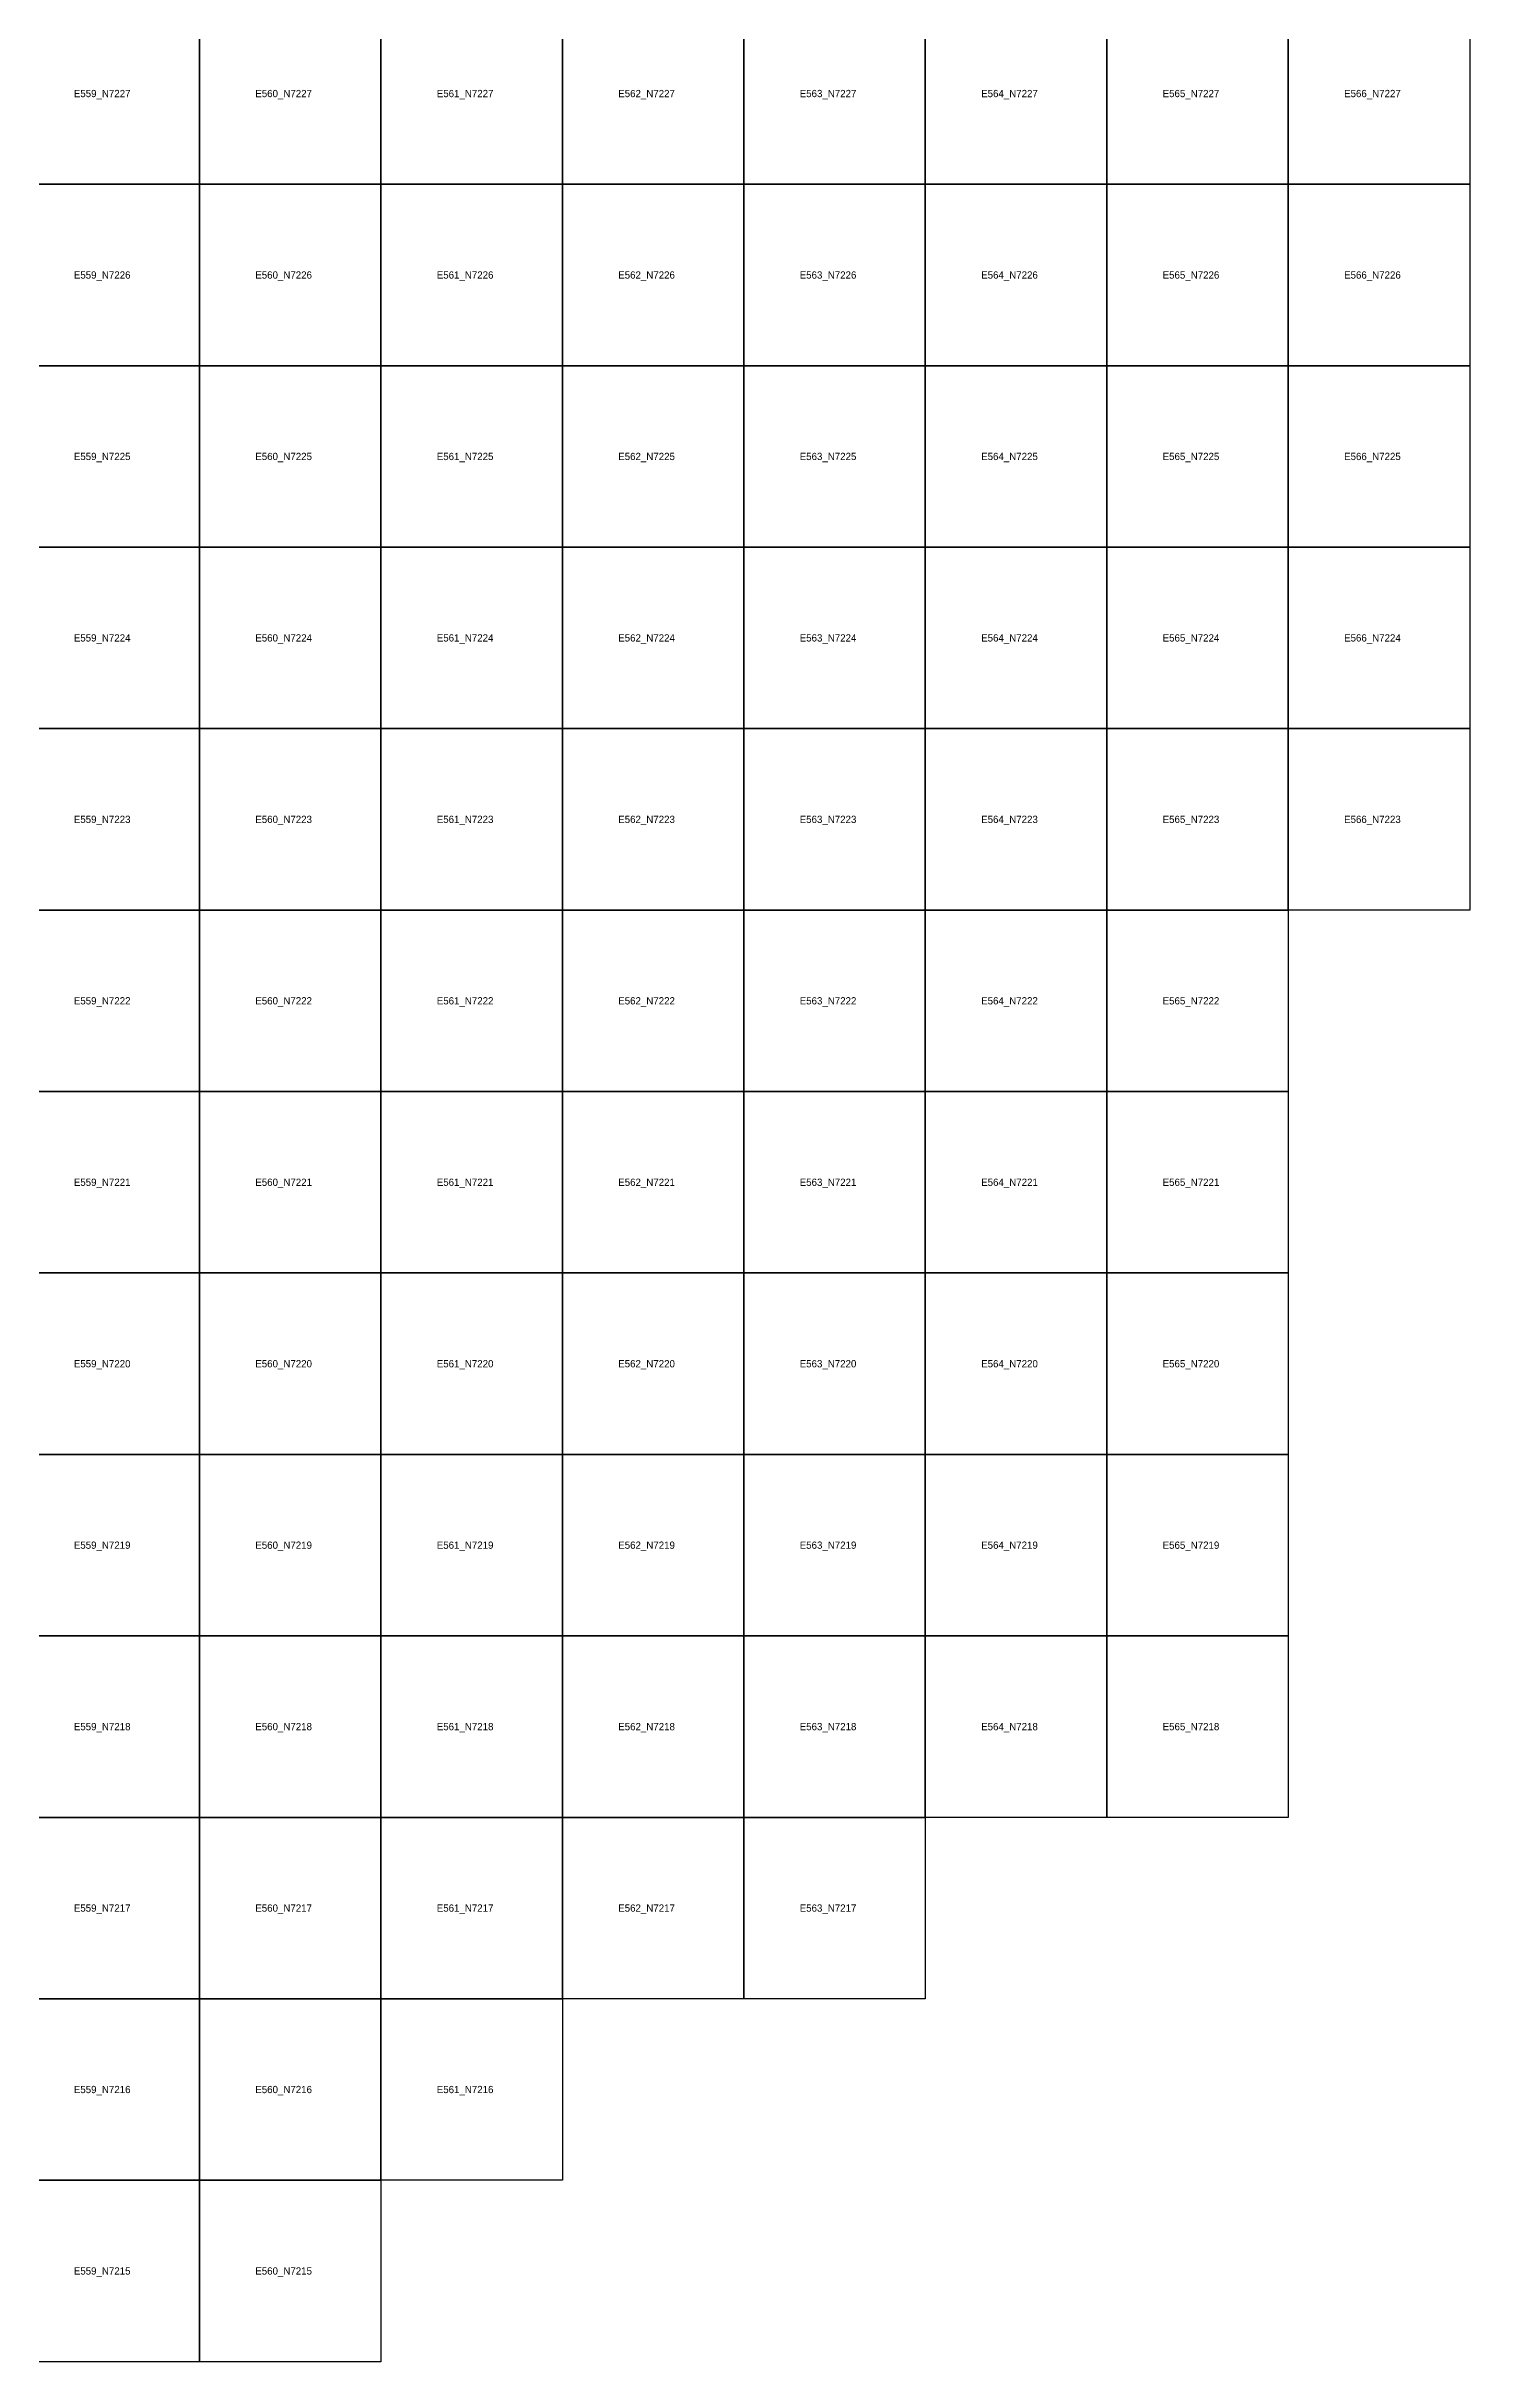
# Model space of a CAD drawing. Extents: x 546000 to 599000, y 7210000 to 7363000.
# Drawn here: x 559156 to 567000, y 7215000 to 7227760 of the extents above; entities that cross this region are included whole.
import ezdxf

# ---------------------------------------------------------------- set-up
doc = ezdxf.new("R2010")
doc.units = 0
doc.layers.add('FEATUREATTRIBS', color=7, linetype='Continuous')

msp = doc.modelspace()

# ---------------------------------------------------------------- linework, layer by layer
at = {"layer": 'FEATUREATTRIBS'}
for points in [[(559000, 7227000), (559000, 7228000), (560000, 7228000), (560000, 7227000)], [(560000, 7227000), (560000, 7228000), (561000, 7228000), (561000, 7227000)], [(561000, 7227000), (561000, 7228000), (562000, 7228000), (562000, 7227000)], [(562000, 7227000), (562000, 7228000), (563000, 7228000), (563000, 7227000)], [(563000, 7227000), (563000, 7228000), (564000, 7228000), (564000, 7227000)], [(564000, 7227000), (564000, 7228000), (565000, 7228000), (565000, 7227000)], [(565000, 7227000), (565000, 7228000), (566000, 7228000), (566000, 7227000)], [(566000, 7227000), (566000, 7228000), (567000, 7228000), (567000, 7227000)], [(559000, 7226000), (559000, 7227000), (560000, 7227000), (560000, 7226000)], [(560000, 7226000), (560000, 7227000), (561000, 7227000), (561000, 7226000)], [(561000, 7226000), (561000, 7227000), (562000, 7227000), (562000, 7226000)], [(562000, 7226000), (562000, 7227000), (563000, 7227000), (563000, 7226000)], [(563000, 7226000), (563000, 7227000), (564000, 7227000), (564000, 7226000)], [(564000, 7226000), (564000, 7227000), (565000, 7227000), (565000, 7226000)], [(565000, 7226000), (565000, 7227000), (566000, 7227000), (566000, 7226000)], [(566000, 7226000), (566000, 7227000), (567000, 7227000), (567000, 7226000)], [(559000, 7225000), (559000, 7226000), (560000, 7226000), (560000, 7225000)], [(560000, 7225000), (560000, 7226000), (561000, 7226000), (561000, 7225000)], [(561000, 7225000), (561000, 7226000), (562000, 7226000), (562000, 7225000)], [(562000, 7225000), (562000, 7226000), (563000, 7226000), (563000, 7225000)], [(563000, 7225000), (563000, 7226000), (564000, 7226000), (564000, 7225000)], [(564000, 7225000), (564000, 7226000), (565000, 7226000), (565000, 7225000)], [(565000, 7225000), (565000, 7226000), (566000, 7226000), (566000, 7225000)], [(566000, 7225000), (566000, 7226000), (567000, 7226000), (567000, 7225000)], [(559000, 7224000), (559000, 7225000), (560000, 7225000), (560000, 7224000)], [(560000, 7224000), (560000, 7225000), (561000, 7225000), (561000, 7224000)], [(561000, 7224000), (561000, 7225000), (562000, 7225000), (562000, 7224000)], [(562000, 7224000), (562000, 7225000), (563000, 7225000), (563000, 7224000)], [(563000, 7224000), (563000, 7225000), (564000, 7225000), (564000, 7224000)], [(564000, 7224000), (564000, 7225000), (565000, 7225000), (565000, 7224000)], [(565000, 7224000), (565000, 7225000), (566000, 7225000), (566000, 7224000)], [(566000, 7224000), (566000, 7225000), (567000, 7225000), (567000, 7224000)], [(559000, 7223000), (559000, 7224000), (560000, 7224000), (560000, 7223000)], [(560000, 7223000), (560000, 7224000), (561000, 7224000), (561000, 7223000)], [(561000, 7223000), (561000, 7224000), (562000, 7224000), (562000, 7223000)], [(562000, 7223000), (562000, 7224000), (563000, 7224000), (563000, 7223000)], [(563000, 7223000), (563000, 7224000), (564000, 7224000), (564000, 7223000)], [(564000, 7223000), (564000, 7224000), (565000, 7224000), (565000, 7223000)], [(565000, 7223000), (565000, 7224000), (566000, 7224000), (566000, 7223000)], [(566000, 7223000), (566000, 7224000), (567000, 7224000), (567000, 7223000)], [(559000, 7222000), (559000, 7223000), (560000, 7223000), (560000, 7222000)], [(560000, 7222000), (560000, 7223000), (561000, 7223000), (561000, 7222000)], [(561000, 7222000), (561000, 7223000), (562000, 7223000), (562000, 7222000)], [(562000, 7222000), (562000, 7223000), (563000, 7223000), (563000, 7222000)], [(563000, 7222000), (563000, 7223000), (564000, 7223000), (564000, 7222000)], [(564000, 7222000), (564000, 7223000), (565000, 7223000), (565000, 7222000)], [(565000, 7222000), (565000, 7223000), (566000, 7223000), (566000, 7222000)], [(559000, 7221000), (559000, 7222000), (560000, 7222000), (560000, 7221000)], [(560000, 7221000), (560000, 7222000), (561000, 7222000), (561000, 7221000)], [(561000, 7221000), (561000, 7222000), (562000, 7222000), (562000, 7221000)], [(562000, 7221000), (562000, 7222000), (563000, 7222000), (563000, 7221000)], [(563000, 7221000), (563000, 7222000), (564000, 7222000), (564000, 7221000)], [(564000, 7221000), (564000, 7222000), (565000, 7222000), (565000, 7221000)], [(565000, 7221000), (565000, 7222000), (566000, 7222000), (566000, 7221000)], [(559000, 7220000), (559000, 7221000), (560000, 7221000), (560000, 7220000)], [(560000, 7220000), (560000, 7221000), (561000, 7221000), (561000, 7220000)], [(561000, 7220000), (561000, 7221000), (562000, 7221000), (562000, 7220000)], [(562000, 7220000), (562000, 7221000), (563000, 7221000), (563000, 7220000)], [(563000, 7220000), (563000, 7221000), (564000, 7221000), (564000, 7220000)], [(564000, 7220000), (564000, 7221000), (565000, 7221000), (565000, 7220000)], [(565000, 7220000), (565000, 7221000), (566000, 7221000), (566000, 7220000)], [(559000, 7219000), (559000, 7220000), (560000, 7220000), (560000, 7219000)], [(560000, 7219000), (560000, 7220000), (561000, 7220000), (561000, 7219000)], [(561000, 7219000), (561000, 7220000), (562000, 7220000), (562000, 7219000)], [(562000, 7219000), (562000, 7220000), (563000, 7220000), (563000, 7219000)], [(563000, 7219000), (563000, 7220000), (564000, 7220000), (564000, 7219000)], [(564000, 7219000), (564000, 7220000), (565000, 7220000), (565000, 7219000)], [(565000, 7219000), (565000, 7220000), (566000, 7220000), (566000, 7219000)], [(559000, 7218000), (559000, 7219000), (560000, 7219000), (560000, 7218000)], [(560000, 7218000), (560000, 7219000), (561000, 7219000), (561000, 7218000)], [(561000, 7218000), (561000, 7219000), (562000, 7219000), (562000, 7218000)], [(562000, 7218000), (562000, 7219000), (563000, 7219000), (563000, 7218000)], [(563000, 7218000), (563000, 7219000), (564000, 7219000), (564000, 7218000)], [(564000, 7218000), (564000, 7219000), (565000, 7219000), (565000, 7218000)], [(565000, 7218000), (565000, 7219000), (566000, 7219000), (566000, 7218000)], [(559000, 7217000), (559000, 7218000), (560000, 7218000), (560000, 7217000)], [(560000, 7217000), (560000, 7218000), (561000, 7218000), (561000, 7217000)], [(561000, 7217000), (561000, 7218000), (562000, 7218000), (562000, 7217000)], [(562000, 7217000), (562000, 7218000), (563000, 7218000), (563000, 7217000)], [(563000, 7217000), (563000, 7218000), (564000, 7218000), (564000, 7217000)], [(559000, 7216000), (559000, 7217000), (560000, 7217000), (560000, 7216000)], [(560000, 7216000), (560000, 7217000), (561000, 7217000), (561000, 7216000)], [(561000, 7216000), (561000, 7217000), (562000, 7217000), (562000, 7216000)], [(559000, 7215000), (559000, 7216000), (560000, 7216000), (560000, 7215000)], [(560000, 7215000), (560000, 7216000), (561000, 7216000), (561000, 7215000)]]:
    msp.add_lwpolyline(points, close=True, dxfattribs=at)

# ---------------------------------------------------------------- texts
for s, p in [('E559_N7227', (559308, 7227480)), ('E560_N7227', (560308, 7227480)), ('E561_N7227', (561308, 7227480)), ('E562_N7227', (562308, 7227480)), ('E563_N7227', (563308, 7227480)), ('E564_N7227', (564308, 7227480)), ('E565_N7227', (565308, 7227480)), ('E566_N7227', (566308, 7227480)), ('E559_N7226', (559308, 7226480)), ('E560_N7226', (560308, 7226480)), ('E561_N7226', (561308, 7226480)), ('E562_N7226', (562308, 7226480)), ('E563_N7226', (563308, 7226480)), ('E564_N7226', (564308, 7226480)), ('E565_N7226', (565308, 7226480)), ('E566_N7226', (566308, 7226480)), ('E559_N7225', (559308, 7225480)), ('E560_N7225', (560308, 7225480)), ('E561_N7225', (561308, 7225480)), ('E562_N7225', (562308, 7225480)), ('E563_N7225', (563308, 7225480)), ('E564_N7225', (564308, 7225480)), ('E565_N7225', (565308, 7225480)), ('E566_N7225', (566308, 7225480)), ('E559_N7224', (559308, 7224480)), ('E560_N7224', (560308, 7224480)), ('E561_N7224', (561308, 7224480)), ('E562_N7224', (562308, 7224480)), ('E563_N7224', (563308, 7224480)), ('E564_N7224', (564308, 7224480)), ('E565_N7224', (565308, 7224480)), ('E566_N7224', (566308, 7224480)), ('E559_N7223', (559308, 7223480)), ('E560_N7223', (560308, 7223480)), ('E561_N7223', (561308, 7223480)), ('E562_N7223', (562308, 7223480)), ('E563_N7223', (563308, 7223480)), ('E564_N7223', (564308, 7223480)), ('E565_N7223', (565308, 7223480)), ('E566_N7223', (566308, 7223480)), ('E559_N7222', (559308, 7222480)), ('E560_N7222', (560308, 7222480)), ('E561_N7222', (561308, 7222480)), ('E562_N7222', (562308, 7222480)), ('E563_N7222', (563308, 7222480)), ('E564_N7222', (564308, 7222480)), ('E565_N7222', (565308, 7222480)), ('E559_N7221', (559308, 7221480)), ('E560_N7221', (560308, 7221480)), ('E561_N7221', (561308, 7221480)), ('E562_N7221', (562308, 7221480)), ('E563_N7221', (563308, 7221480)), ('E564_N7221', (564308, 7221480)), ('E565_N7221', (565308, 7221480)), ('E559_N7220', (559308, 7220480)), ('E560_N7220', (560308, 7220480)), ('E561_N7220', (561308, 7220480)), ('E562_N7220', (562308, 7220480)), ('E563_N7220', (563308, 7220480)), ('E564_N7220', (564308, 7220480)), ('E565_N7220', (565308, 7220480)), ('E559_N7219', (559308, 7219480)), ('E560_N7219', (560308, 7219480)), ('E561_N7219', (561308, 7219480)), ('E562_N7219', (562308, 7219480)), ('E563_N7219', (563308, 7219480)), ('E564_N7219', (564308, 7219480)), ('E565_N7219', (565308, 7219480)), ('E559_N7218', (559308, 7218480)), ('E560_N7218', (560308, 7218480)), ('E561_N7218', (561308, 7218480)), ('E562_N7218', (562308, 7218480)), ('E563_N7218', (563308, 7218480)), ('E564_N7218', (564308, 7218480)), ('E565_N7218', (565308, 7218480)), ('E559_N7217', (559308, 7217480)), ('E560_N7217', (560308, 7217480)), ('E561_N7217', (561308, 7217480)), ('E562_N7217', (562308, 7217480)), ('E563_N7217', (563308, 7217480)), ('E559_N7216', (559308, 7216480)), ('E560_N7216', (560308, 7216480)), ('E561_N7216', (561308, 7216480)), ('E559_N7215', (559308, 7215480)), ('E560_N7215', (560308, 7215480))]:
    msp.add_text(s, height=40, dxfattribs=at).set_placement(p)

doc.saveas('drawing.dxf')
